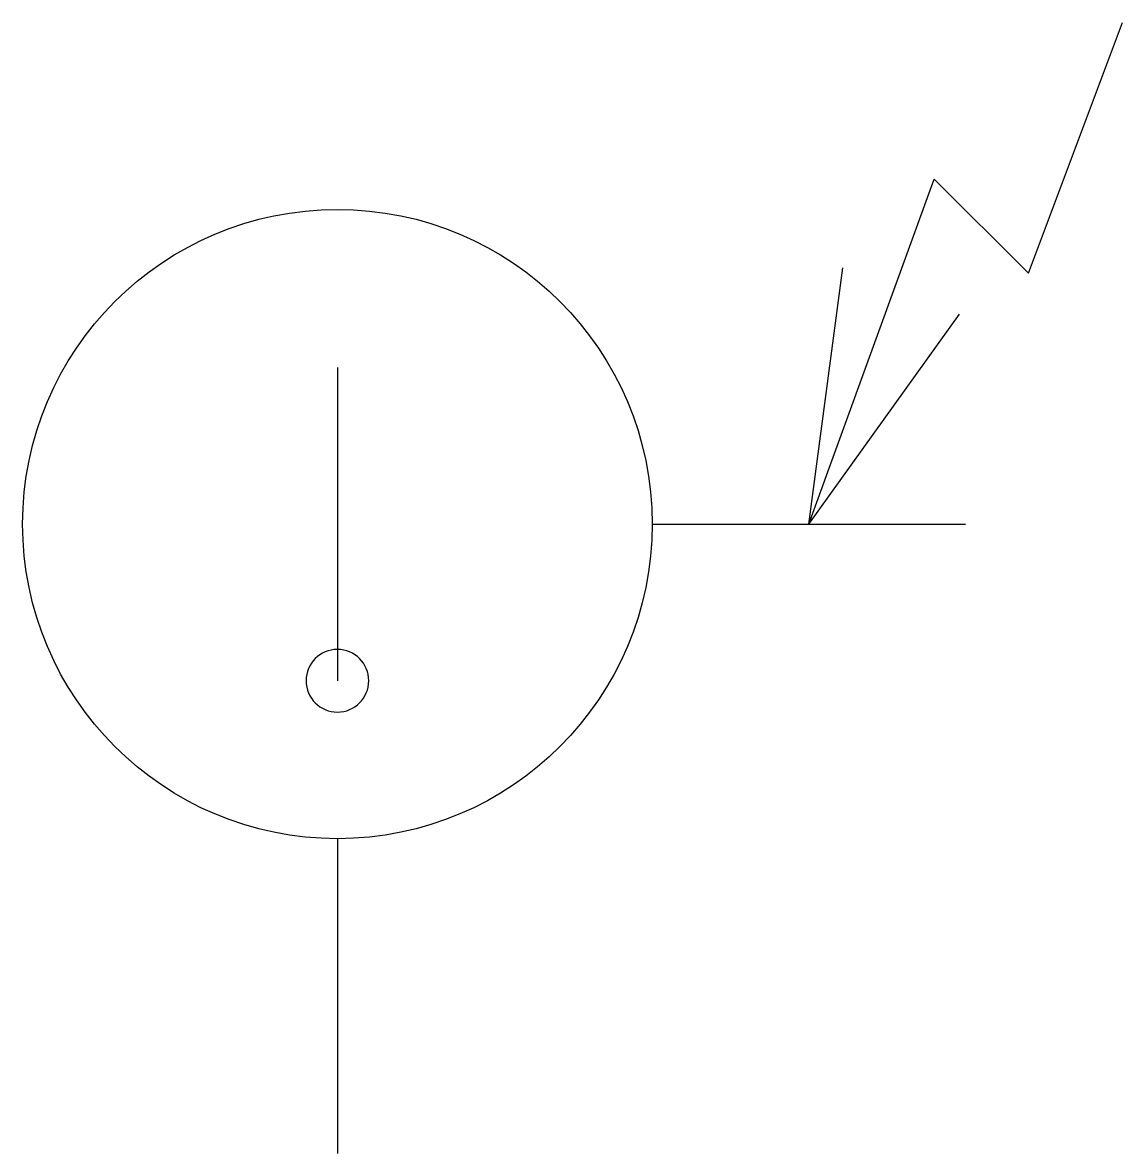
# Model space of a CAD drawing. Header units: millimetres. Extents: x 87.6 to 105.1, y -49.3 to -31.4.
import ezdxf

# ---------------------------------------------------------------- set-up
doc = ezdxf.new("R2010")
doc.units = ezdxf.units.MM
doc.linetypes.add('K5LT_BASIC', pattern=[0])

msp = doc.modelspace()

# ---------------------------------------------------------------- linework, layer by layer
at = {"color": 1, "linetype": 'K5LT_BASIC'}
for p, q in [((103.62, -35.335), (105.114, -31.351)), ((100.134, -39.319), (102.126, -33.841)), ((102.126, -33.841), (103.62, -35.335)), ((100.134, -39.319), (100.672, -35.246)), ((100.134, -39.319), (102.524, -35.983)), ((92.644, -36.829), (92.644, -41.809)), ((97.644, -39.319), (102.624, -39.319)), ((92.644, -44.319), (92.644, -49.319))]:
    msp.add_line(p, q, dxfattribs=at)
msp.add_circle((92.644, -39.319), 5, dxfattribs=at)
for start, end in [(0, 180), (180, 0)]:
    msp.add_arc((92.644, -41.809), 0.498, start, end, dxfattribs=at)

doc.saveas('drawing.dxf')
